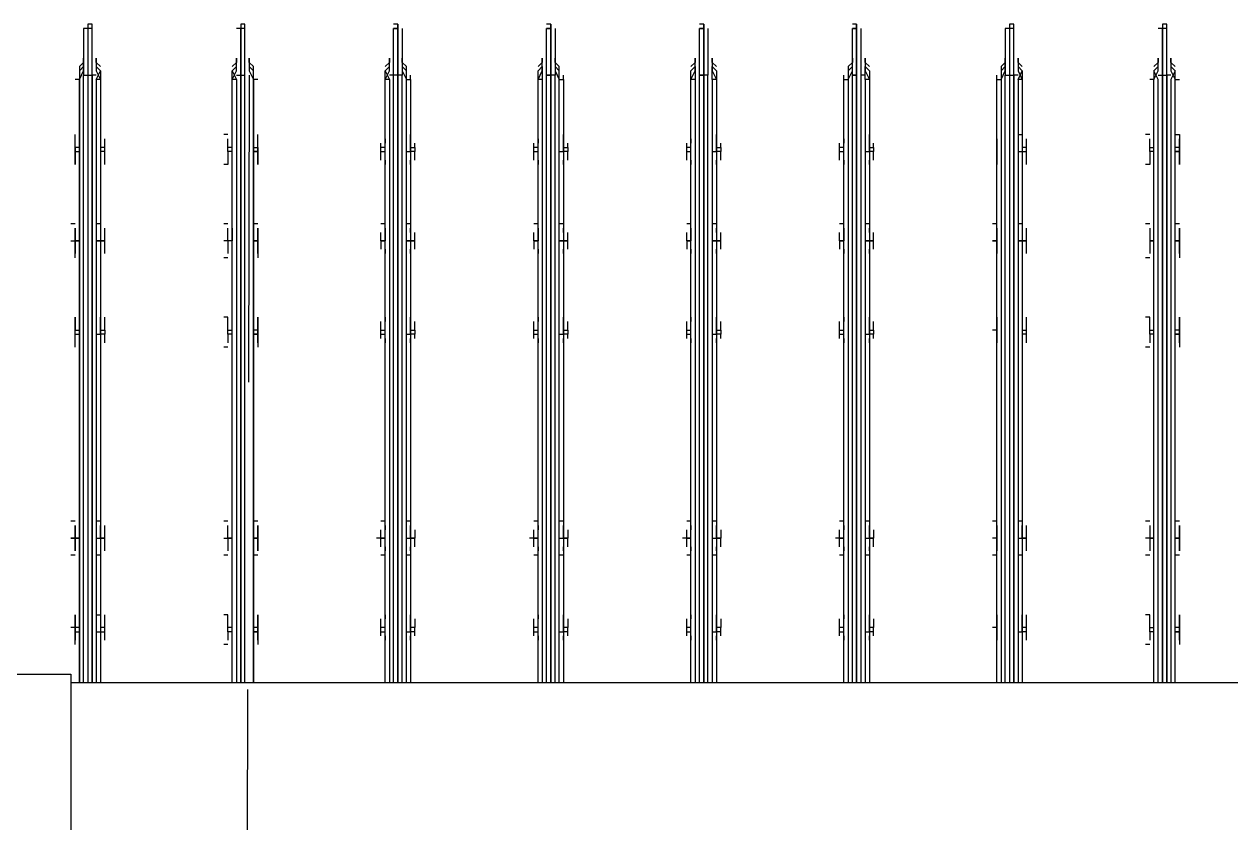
# Model space of a CAD drawing. Header units: metres. Extents: x 531333 to 531754, y 2674782 to 2675087.
# Drawn here: x 531565.3119 to 531565.7048, y 2674965.0494 to 2674965.3094 of the extents above; entities that cross this region are included whole.
import ezdxf

# ---------------------------------------------------------------- set-up
doc = ezdxf.new("R2010")
doc.units = ezdxf.units.M
doc.header["$MEASUREMENT"] = 0
doc.linetypes.add('PDF_IMPORT', pattern=[1, 0.8, -0.2])
doc.layers.add('IDT', color=7, linetype='Continuous')

# ---------------------------------------------------------------- blocks, each defined once
blk = doc.blocks.new('IDT')
at = {"layer": 'IDT', "color": 0, "linetype": 'PDF_IMPORT', "lineweight": 25, "ltscale": 0.119167}
blk.add_line((17.15812, 14.96605), (17.15951, 15.45292), dxfattribs=at)
at = {"layer": 'IDT', "color": 0, "lineweight": 25}
for p, q in [((17.21622, 15.16107), (17.21622, 15.25789)), ((16.63529, 15.16384), (17.21622, 15.16384)), ((16.8566, 15.16384), (16.8566, 14.96743)), ((16.85798, 14.96743), (16.85798, 15.16384)), ((16.85936, 14.96605), (16.85936, 15.16384)), ((16.85936, 15.16384), (16.85936, 14.96605)), ((16.86075, 14.96605), (16.86075, 15.16384)), ((16.86075, 15.16384), (16.86075, 14.96605)), ((16.86213, 15.16384), (16.86213, 14.96743)), ((16.86351, 15.16384), (16.86351, 14.96743)), ((16.90639, 14.96743), (16.90639, 15.16384)), ((16.90777, 14.96743), (16.90777, 15.16384)), ((16.90916, 14.96605), (16.90916, 15.16384)), ((16.90916, 15.16384), (16.90916, 14.96605)), ((16.91054, 14.96605), (16.91054, 15.16384)), ((16.91192, 15.16384), (16.91192, 14.96605)), ((16.91331, 14.96743), (16.91331, 15.16384)), ((16.91469, 15.16384), (16.91469, 14.96743)), ((16.95618, 14.96743), (16.95618, 15.16384)), ((16.95757, 14.96743), (16.95757, 15.16384)), ((16.95895, 14.96605), (16.95895, 15.16384)), ((16.96033, 15.16384), (16.96033, 14.96605)), ((16.96033, 14.96605), (16.96033, 15.16384)), ((16.96172, 15.16384), (16.96172, 14.96605)), ((16.9631, 14.96743), (16.9631, 15.16384)), ((16.96448, 15.16384), (16.96448, 14.96743)), ((17.00598, 14.96743), (17.00598, 15.16384)), ((17.00736, 14.96743), (17.00736, 15.16384)), ((17.00874, 15.16384), (17.00874, 14.96605)), ((17.01013, 14.96605), (17.01013, 15.16384)), ((17.01013, 15.16384), (17.01013, 14.96605)), ((17.01151, 15.16384), (17.01151, 14.96605)), ((17.01289, 14.96743), (17.01289, 15.16384)), ((17.01428, 15.16384), (17.01428, 14.96743)), ((17.05577, 14.96743), (17.05577, 15.16384)), ((17.05715, 15.16384), (17.05715, 14.96743)), ((17.05854, 15.16384), (17.05854, 14.96605)), ((17.05992, 14.96605), (17.05992, 15.16384)), ((17.05992, 15.16384), (17.05992, 14.96605)), ((17.0613, 15.16384), (17.0613, 14.96605)), ((17.06269, 14.96743), (17.06269, 15.16384)), ((17.06407, 15.16384), (17.06407, 14.96743)), ((17.10556, 14.96743), (17.10556, 15.16384)), ((17.10695, 15.16384), (17.10695, 14.96743)), ((17.10833, 15.16384), (17.10833, 14.96605)), ((17.10971, 15.16384), (17.10971, 14.96605)), ((17.10971, 14.96605), (17.10971, 15.16384)), ((17.1111, 15.16384), (17.1111, 14.96605)), ((17.11248, 14.96743), (17.11248, 15.16384)), ((17.11386, 15.16384), (17.11386, 14.96743)), ((17.15674, 14.96743), (17.15674, 15.16384)), ((17.15674, 15.16384), (17.15674, 14.96743)), ((17.15951, 15.16384), (17.15951, 14.96605)), ((17.16089, 14.96605), (17.16089, 15.16384)), ((17.16089, 15.16384), (17.16089, 14.96605)), ((17.16227, 14.96743), (17.16227, 15.16384)), ((17.16366, 15.16384), (17.16366, 14.96743)), ((17.20653, 14.96743), (17.20653, 15.16384)), ((17.20792, 14.96743), (17.20792, 15.16384)), ((17.2093, 14.96605), (17.2093, 15.16384)), ((17.2093, 15.16384), (17.2093, 14.96605)), ((17.21068, 14.96605), (17.21068, 15.16384)), ((17.21207, 15.16384), (17.21207, 14.96605)), ((17.21345, 14.96743), (17.21345, 15.16384)), ((17.21345, 15.16384), (17.21345, 14.96743)), ((17.3158, 15.16107), (17.21622, 15.16107)), ((16.85521, 15.14724), (16.85521, 15.15139)), ((16.85521, 15.15001), (16.85521, 15.14863)), ((16.86351, 15.15139), (16.86351, 15.14724)), ((16.8649, 15.15139), (16.86628, 15.15139)), ((16.8649, 15.14863), (16.8649, 15.15001)), ((16.90501, 15.15001), (16.90501, 15.14863)), ((16.90639, 15.14724), (16.90639, 15.15139)), ((16.91469, 15.15139), (16.91469, 15.14724)), ((16.91469, 15.14863), (16.91469, 15.15001)), ((16.95618, 15.14724), (16.95618, 15.15139)), ((16.95618, 15.15001), (16.95618, 15.14863)), ((16.96448, 15.15139), (16.96448, 15.14724)), ((16.96448, 15.14863), (16.96448, 15.15001)), ((17.00598, 15.14724), (17.00598, 15.15139)), ((17.00598, 15.15001), (17.00598, 15.14863)), ((17.01428, 15.15139), (17.01428, 15.14724)), ((17.01428, 15.14863), (17.01428, 15.15001)), ((17.05577, 15.14724), (17.05577, 15.15139)), ((17.05577, 15.15001), (17.05577, 15.14863)), ((17.06407, 15.15139), (17.06407, 15.14724)), ((17.06407, 15.14863), (17.06407, 15.15001)), ((17.10556, 15.14724), (17.10556, 15.15139)), ((17.10556, 15.15001), (17.10556, 15.14863)), ((17.11386, 15.15139), (17.11386, 15.14724)), ((17.11386, 15.14863), (17.11386, 15.15001)), ((17.15536, 15.14724), (17.15536, 15.15139)), ((17.15536, 15.15001), (17.15536, 15.14863)), ((17.16366, 15.15139), (17.16366, 15.14724)), ((17.16504, 15.15139), (17.16642, 15.15139)), ((17.16504, 15.14863), (17.16504, 15.15001)), ((17.20515, 15.15001), (17.20515, 15.14863)), ((17.20653, 15.14724), (17.20653, 15.15139)), ((17.21483, 15.15139), (17.21483, 15.14724)), ((17.21483, 15.14863), (17.21483, 15.15001)), ((16.85521, 15.14863), (16.85521, 15.14724)), ((16.85521, 15.14586), (16.85521, 15.14724)), ((16.85521, 15.14724), (16.8566, 15.14724)), ((16.8566, 15.14724), (16.85521, 15.14724)), ((16.85521, 15.14724), (16.85521, 15.14586)), ((16.85521, 15.14586), (16.85521, 15.14171)), ((16.85521, 15.14309), (16.85521, 15.14586)), ((16.85521, 15.14586), (16.8566, 15.14586)), ((16.86351, 15.14724), (16.86351, 15.14586)), ((16.86351, 15.14724), (16.8649, 15.14724)), ((16.86351, 15.14586), (16.86351, 15.14171)), ((16.8649, 15.14586), (16.86351, 15.14586)), ((16.8649, 15.14724), (16.8649, 15.14863)), ((16.8649, 15.14724), (16.8649, 15.14586)), ((16.8649, 15.14586), (16.8649, 15.14309)), ((16.90501, 15.14863), (16.90501, 15.14724)), ((16.90501, 15.14724), (16.90639, 15.14724)), ((16.90501, 15.14724), (16.90501, 15.14586)), ((16.90501, 15.14586), (16.90639, 15.14586)), ((16.90501, 15.14586), (16.90501, 15.14309)), ((16.90777, 15.14724), (16.90639, 15.14724)), ((16.90639, 15.14724), (16.90639, 15.14171)), ((16.91469, 15.14724), (16.91469, 15.14863)), ((16.91469, 15.14724), (16.91469, 15.14586)), ((16.91469, 15.14586), (16.91469, 15.14724)), ((16.91469, 15.14586), (16.91469, 15.14171)), ((16.91469, 15.14309), (16.91469, 15.14586)), ((16.91469, 15.14586), (16.91607, 15.14586)), ((16.9548, 15.14863), (16.9548, 15.14724)), ((16.9548, 15.14724), (16.95618, 15.14724)), ((16.9548, 15.14724), (16.9548, 15.14586)), ((16.9548, 15.14309), (16.9548, 15.14586)), ((16.9548, 15.14586), (16.95618, 15.14586)), ((16.95757, 15.14724), (16.95618, 15.14724)), ((16.95618, 15.14724), (16.95618, 15.14171)), ((16.96448, 15.14724), (16.96448, 15.14586)), ((16.96587, 15.14724), (16.96448, 15.14724)), ((16.96448, 15.14586), (16.96448, 15.14171)), ((16.96448, 15.14586), (16.96587, 15.14586)), ((16.96587, 15.14863), (16.96587, 15.14724)), ((16.96587, 15.14724), (16.96587, 15.14586)), ((16.96587, 15.14586), (16.96587, 15.14309)), ((17.00459, 15.14863), (17.00459, 15.14724)), ((17.00459, 15.14724), (17.00598, 15.14724)), ((17.00459, 15.14724), (17.00459, 15.14586)), ((17.00459, 15.14309), (17.00459, 15.14586)), ((17.00459, 15.14586), (17.00598, 15.14586)), ((17.00736, 15.14724), (17.00598, 15.14724)), ((17.00598, 15.14724), (17.00598, 15.14171)), ((17.01428, 15.14724), (17.01428, 15.14586)), ((17.01566, 15.14724), (17.01428, 15.14724)), ((17.01428, 15.14586), (17.01428, 15.14171)), ((17.01428, 15.14586), (17.01566, 15.14586)), ((17.01566, 15.14863), (17.01566, 15.14724)), ((17.01566, 15.14724), (17.01566, 15.14586)), ((17.01566, 15.14586), (17.01566, 15.14309)), ((17.05439, 15.14863), (17.05439, 15.14724)), ((17.05439, 15.14724), (17.05577, 15.14724)), ((17.05439, 15.14724), (17.05439, 15.14586)), ((17.05439, 15.14309), (17.05439, 15.14586)), ((17.05439, 15.14586), (17.05577, 15.14586)), ((17.05715, 15.14724), (17.05577, 15.14724)), ((17.05577, 15.14724), (17.05577, 15.14171)), ((17.06407, 15.14724), (17.06407, 15.14586)), ((17.06545, 15.14724), (17.06407, 15.14724)), ((17.06407, 15.14586), (17.06407, 15.14171)), ((17.06407, 15.14586), (17.06545, 15.14586)), ((17.06545, 15.14863), (17.06545, 15.14724)), ((17.06545, 15.14724), (17.06545, 15.14586)), ((17.06545, 15.14586), (17.06545, 15.14309)), ((17.10418, 15.14863), (17.10418, 15.14724)), ((17.10418, 15.14724), (17.10556, 15.14724)), ((17.10418, 15.14724), (17.10418, 15.14586)), ((17.10418, 15.14309), (17.10418, 15.14586)), ((17.10418, 15.14586), (17.10556, 15.14586)), ((17.10695, 15.14724), (17.10556, 15.14724)), ((17.10556, 15.14724), (17.10556, 15.14171)), ((17.11386, 15.14724), (17.11386, 15.14586)), ((17.11525, 15.14724), (17.11386, 15.14724)), ((17.11386, 15.14586), (17.11386, 15.14171)), ((17.11386, 15.14586), (17.11525, 15.14586)), ((17.11525, 15.14863), (17.11525, 15.14724)), ((17.11525, 15.14724), (17.11525, 15.14586)), ((17.11525, 15.14586), (17.11525, 15.14309)), ((17.15536, 15.14863), (17.15536, 15.14724)), ((17.15536, 15.14309), (17.15536, 15.14724)), ((17.15536, 15.14724), (17.15674, 15.14724)), ((17.15674, 15.14724), (17.15536, 15.14724)), ((17.15536, 15.14724), (17.15536, 15.14586)), ((17.15536, 15.14586), (17.15536, 15.14171)), ((17.15536, 15.14586), (17.15674, 15.14586)), ((17.16366, 15.14724), (17.16366, 15.14586)), ((17.16366, 15.14724), (17.16504, 15.14724)), ((17.16366, 15.14586), (17.16366, 15.14171)), ((17.16366, 15.14586), (17.16504, 15.14586)), ((17.16504, 15.14724), (17.16504, 15.14863)), ((17.16504, 15.14724), (17.16504, 15.14586)), ((17.16504, 15.14586), (17.16504, 15.14309)), ((17.20515, 15.14863), (17.20515, 15.14724)), ((17.20653, 15.14724), (17.20515, 15.14724)), ((17.20515, 15.14724), (17.20515, 15.14586)), ((17.20515, 15.14586), (17.20653, 15.14586)), ((17.20515, 15.14586), (17.20515, 15.14309)), ((17.20792, 15.14724), (17.20653, 15.14724)), ((17.20653, 15.14586), (17.20653, 15.14724)), ((17.20653, 15.14171), (17.20653, 15.14586)), ((17.21483, 15.14724), (17.21345, 15.14724)), ((17.21345, 15.14586), (17.21483, 15.14586)), ((17.21483, 15.14724), (17.21483, 15.14863)), ((17.21483, 15.14724), (17.21483, 15.14586)), ((17.21483, 15.14586), (17.21483, 15.14724)), ((17.21483, 15.14586), (17.21483, 15.14171)), ((17.21483, 15.14309), (17.21483, 15.14586)), ((17.21483, 15.14586), (17.21622, 15.14586)), ((16.85521, 15.14171), (16.85521, 15.14309)), ((16.8649, 15.14309), (16.8649, 15.14171)), ((16.8649, 15.14171), (16.86628, 15.14171)), ((16.90501, 15.14309), (16.90501, 15.14171)), ((16.91469, 15.14171), (16.91469, 15.14309)), ((16.95618, 15.14171), (16.95618, 15.14309)), ((16.96448, 15.14171), (16.96448, 15.14309)), ((17.00598, 15.14171), (17.00598, 15.14309)), ((17.01428, 15.14171), (17.01428, 15.14309)), ((17.05577, 15.14171), (17.05577, 15.14309)), ((17.06407, 15.14171), (17.06407, 15.14309)), ((17.10556, 15.14171), (17.10556, 15.14309)), ((17.11386, 15.14171), (17.11386, 15.14309)), ((17.15536, 15.14171), (17.15536, 15.14309)), ((17.16504, 15.14309), (17.16504, 15.14171)), ((17.16504, 15.14171), (17.16642, 15.14171)), ((17.20515, 15.14309), (17.20515, 15.14171)), ((17.20792, 15.14171), (17.20653, 15.14171)), ((17.21483, 15.14171), (17.21483, 15.14309)), ((16.85521, 15.12235), (16.8566, 15.12235)), ((16.8649, 15.12235), (16.86628, 15.12235)), ((16.90639, 15.12235), (16.90777, 15.12235)), ((16.91469, 15.12235), (16.91607, 15.12235)), ((16.95618, 15.12235), (16.95757, 15.12235)), ((16.96448, 15.12235), (16.96587, 15.12235)), ((17.00598, 15.12235), (17.00736, 15.12235)), ((17.01428, 15.12235), (17.01566, 15.12235)), ((17.05577, 15.12235), (17.05715, 15.12235)), ((17.06407, 15.12235), (17.06545, 15.12235)), ((17.10556, 15.12235), (17.10695, 15.12235)), ((17.11386, 15.12235), (17.11525, 15.12235)), ((17.15536, 15.12235), (17.15674, 15.12235)), ((17.16504, 15.12235), (17.16642, 15.12235)), ((17.20653, 15.12235), (17.20792, 15.12235)), ((17.21483, 15.12235), (17.21622, 15.12235)), ((16.85521, 15.11681), (16.85521, 15.12096)), ((16.85521, 15.12096), (16.85521, 15.11958)), ((16.85521, 15.11958), (16.85521, 15.11681)), ((16.86351, 15.12096), (16.86351, 15.11266)), ((16.8649, 15.11958), (16.8649, 15.12096)), ((16.8649, 15.11681), (16.8649, 15.11958)), ((16.90501, 15.12096), (16.90501, 15.11958)), ((16.90501, 15.11958), (16.90501, 15.11681)), ((16.90639, 15.11681), (16.90639, 15.12096)), ((16.91469, 15.11958), (16.91469, 15.12096)), ((16.91469, 15.12096), (16.91469, 15.11681)), ((16.91469, 15.11681), (16.91469, 15.11958)), ((16.9548, 15.11958), (16.9548, 15.11681)), ((16.95618, 15.11681), (16.95618, 15.12096)), ((16.95618, 15.12096), (16.95618, 15.11958)), ((16.96448, 15.11958), (16.96448, 15.12096)), ((16.96448, 15.12096), (16.96448, 15.11681)), ((16.96587, 15.11958), (16.96587, 15.11681)), ((17.00459, 15.11958), (17.00459, 15.11681)), ((17.00598, 15.11681), (17.00598, 15.12096)), ((17.00598, 15.12096), (17.00598, 15.11958)), ((17.01428, 15.11958), (17.01428, 15.12096)), ((17.01428, 15.12096), (17.01428, 15.11681)), ((17.01566, 15.11958), (17.01566, 15.11681)), ((17.05439, 15.11958), (17.05439, 15.11681)), ((17.05577, 15.11681), (17.05577, 15.12096)), ((17.05577, 15.12096), (17.05577, 15.11958)), ((17.06407, 15.11958), (17.06407, 15.12096)), ((17.06407, 15.12096), (17.06407, 15.11681)), ((17.06545, 15.11958), (17.06545, 15.11681)), ((17.10418, 15.11958), (17.10418, 15.11681)), ((17.10556, 15.11681), (17.10556, 15.12096)), ((17.10556, 15.12096), (17.10556, 15.11958)), ((17.11386, 15.11958), (17.11386, 15.12096)), ((17.11386, 15.12096), (17.11386, 15.11681)), ((17.11525, 15.11958), (17.11525, 15.11681)), ((17.15536, 15.11681), (17.15536, 15.12096)), ((17.15536, 15.12096), (17.15536, 15.11958)), ((17.15536, 15.11958), (17.15536, 15.11681)), ((17.16366, 15.12096), (17.16366, 15.11681)), ((17.16504, 15.11958), (17.16504, 15.12096)), ((17.16504, 15.11681), (17.16504, 15.11958)), ((17.20515, 15.12096), (17.20515, 15.11958)), ((17.20515, 15.11958), (17.20515, 15.11681)), ((17.20653, 15.11681), (17.20653, 15.12096)), ((17.21483, 15.11958), (17.21483, 15.12096)), ((17.21483, 15.12096), (17.21483, 15.11681)), ((17.21483, 15.11681), (17.21483, 15.11958)), ((16.85521, 15.11681), (16.85521, 15.11405)), ((16.85521, 15.11266), (16.85521, 15.11681)), ((16.85521, 15.11681), (16.8566, 15.11681)), ((16.8566, 15.11681), (16.85521, 15.11681)), ((16.85521, 15.11681), (16.8566, 15.11681)), ((16.85521, 15.11405), (16.85521, 15.11266)), ((16.8649, 15.11681), (16.86351, 15.11681)), ((16.86351, 15.11681), (16.8649, 15.11681)), ((16.8649, 15.11405), (16.8649, 15.11681)), ((16.8649, 15.11681), (16.86628, 15.11681)), ((16.8649, 15.11266), (16.8649, 15.11405)), ((16.90501, 15.11681), (16.90639, 15.11681)), ((16.90501, 15.11681), (16.90639, 15.11681)), ((16.90639, 15.11681), (16.90501, 15.11681)), ((16.90501, 15.11681), (16.90501, 15.11405)), ((16.90501, 15.11405), (16.90501, 15.11266)), ((16.90777, 15.11681), (16.90639, 15.11681)), ((16.90639, 15.11681), (16.90639, 15.11266)), ((16.91469, 15.11405), (16.91469, 15.11681)), ((16.91469, 15.11681), (16.91469, 15.11266)), ((16.91469, 15.11681), (16.91607, 15.11681)), ((16.91469, 15.11266), (16.91469, 15.11405)), ((16.9548, 15.11681), (16.95618, 15.11681)), ((16.9548, 15.11405), (16.9548, 15.11681)), ((16.9548, 15.11681), (16.95618, 15.11681)), ((16.95618, 15.11681), (16.9548, 15.11681)), ((16.95757, 15.11681), (16.95618, 15.11681)), ((16.95618, 15.11681), (16.95618, 15.11266)), ((16.95618, 15.11266), (16.95618, 15.11405)), ((16.96448, 15.11681), (16.96448, 15.11266)), ((16.96587, 15.11681), (16.96448, 15.11681)), ((16.96448, 15.11681), (16.96587, 15.11681)), ((16.96448, 15.11266), (16.96448, 15.11405)), ((16.96587, 15.11681), (16.96587, 15.11405)), ((16.96587, 15.11681), (16.96725, 15.11681)), ((17.00459, 15.11681), (17.00598, 15.11681)), ((17.00459, 15.11405), (17.00459, 15.11681)), ((17.00459, 15.11681), (17.00598, 15.11681)), ((17.00598, 15.11681), (17.00459, 15.11681)), ((17.00736, 15.11681), (17.00598, 15.11681)), ((17.00598, 15.11681), (17.00598, 15.11266)), ((17.00598, 15.11266), (17.00598, 15.11405)), ((17.01428, 15.11681), (17.01428, 15.11266)), ((17.01566, 15.11681), (17.01428, 15.11681)), ((17.01428, 15.11681), (17.01566, 15.11681)), ((17.01428, 15.11266), (17.01428, 15.11405)), ((17.01566, 15.11681), (17.01566, 15.11405)), ((17.01566, 15.11681), (17.01704, 15.11681)), ((17.05439, 15.11681), (17.05577, 15.11681)), ((17.05439, 15.11405), (17.05439, 15.11681)), ((17.05439, 15.11681), (17.05577, 15.11681)), ((17.05577, 15.11681), (17.05439, 15.11681)), ((17.05715, 15.11681), (17.05577, 15.11681)), ((17.05577, 15.11681), (17.05577, 15.11266)), ((17.05577, 15.11266), (17.05577, 15.11405)), ((17.06407, 15.11681), (17.06407, 15.11266)), ((17.06545, 15.11681), (17.06407, 15.11681)), ((17.06407, 15.11681), (17.06545, 15.11681)), ((17.06407, 15.11266), (17.06407, 15.11405)), ((17.06545, 15.11681), (17.06545, 15.11405)), ((17.06545, 15.11681), (17.06684, 15.11681)), ((17.10418, 15.11681), (17.10556, 15.11681)), ((17.10418, 15.11405), (17.10418, 15.11681)), ((17.10418, 15.11681), (17.10556, 15.11681)), ((17.10556, 15.11681), (17.10418, 15.11681)), ((17.10695, 15.11681), (17.10556, 15.11681)), ((17.10556, 15.11681), (17.10556, 15.11266)), ((17.10556, 15.11266), (17.10556, 15.11405)), ((17.11386, 15.11681), (17.11386, 15.11266)), ((17.11525, 15.11681), (17.11386, 15.11681)), ((17.11386, 15.11681), (17.11525, 15.11681)), ((17.11386, 15.11266), (17.11386, 15.11405)), ((17.11525, 15.11681), (17.11525, 15.11405)), ((17.11525, 15.11681), (17.11663, 15.11681)), ((17.15536, 15.11681), (17.15674, 15.11681)), ((17.15674, 15.11681), (17.15536, 15.11681)), ((17.15536, 15.11681), (17.15536, 15.11405)), ((17.15536, 15.11266), (17.15536, 15.11681)), ((17.15536, 15.11681), (17.15674, 15.11681)), ((17.15674, 15.11681), (17.15536, 15.11681)), ((17.15536, 15.11405), (17.15536, 15.11266)), ((17.16366, 15.11681), (17.16366, 15.11266)), ((17.16504, 15.11681), (17.16366, 15.11681)), ((17.16366, 15.11681), (17.16504, 15.11681)), ((17.16642, 15.11681), (17.16504, 15.11681)), ((17.16504, 15.11681), (17.16504, 15.11405)), ((17.16504, 15.11405), (17.16504, 15.11266)), ((17.20515, 15.11681), (17.20653, 15.11681)), ((17.20515, 15.11681), (17.20653, 15.11681)), ((17.20653, 15.11681), (17.20515, 15.11681)), ((17.20515, 15.11681), (17.20515, 15.11405)), ((17.20515, 15.11405), (17.20515, 15.11266)), ((17.20792, 15.11681), (17.20653, 15.11681)), ((17.20653, 15.11681), (17.20653, 15.11266)), ((17.21483, 15.11681), (17.21345, 15.11681)), ((17.21345, 15.11681), (17.21483, 15.11681)), ((17.21483, 15.11405), (17.21483, 15.11681)), ((17.21483, 15.11681), (17.21483, 15.11266)), ((17.21622, 15.11681), (17.21483, 15.11681)), ((17.21483, 15.11681), (17.21622, 15.11681)), ((17.21483, 15.11266), (17.21483, 15.11405)), ((16.85521, 15.11128), (16.8566, 15.11128)), ((16.8649, 15.11128), (16.86628, 15.11128)), ((16.90639, 15.11128), (16.90777, 15.11128)), ((16.91469, 15.11128), (16.91607, 15.11128)), ((16.95618, 15.11128), (16.95757, 15.11128)), ((16.96448, 15.11128), (16.96587, 15.11128)), ((17.00598, 15.11128), (17.00736, 15.11128)), ((17.01428, 15.11128), (17.01566, 15.11128)), ((17.05577, 15.11128), (17.05715, 15.11128)), ((17.06407, 15.11128), (17.06545, 15.11128)), ((17.10556, 15.11128), (17.10695, 15.11128)), ((17.11386, 15.11128), (17.11525, 15.11128)), ((17.15536, 15.11128), (17.15674, 15.11128)), ((17.16504, 15.11128), (17.16642, 15.11128)), ((17.20653, 15.11128), (17.20792, 15.11128)), ((17.21483, 15.11128), (17.21622, 15.11128)), ((16.85521, 15.05042), (16.85521, 15.05457)), ((16.86351, 15.05457), (16.86351, 15.05042)), ((16.8649, 15.05457), (16.86628, 15.05457)), ((16.90639, 15.05042), (16.90639, 15.05457)), ((16.91469, 15.05457), (16.91469, 15.05042)), ((16.95618, 15.05042), (16.95618, 15.05457)), ((16.96448, 15.05457), (16.96448, 15.04904)), ((17.00598, 15.05042), (17.00598, 15.05457)), ((17.01428, 15.05457), (17.01428, 15.04904)), ((17.05577, 15.05042), (17.05577, 15.05457)), ((17.06407, 15.05457), (17.06407, 15.04904)), ((17.10556, 15.05042), (17.10556, 15.05457)), ((17.11386, 15.05457), (17.11386, 15.04904)), ((17.15536, 15.05042), (17.15536, 15.05457)), ((17.16366, 15.05457), (17.16366, 15.04904)), ((17.16504, 15.05457), (17.16642, 15.05457)), ((17.20653, 15.05042), (17.20653, 15.05457)), ((17.21483, 15.05457), (17.21483, 15.05042)), ((16.85521, 15.05319), (16.85521, 15.05181)), ((16.85521, 15.05181), (16.85521, 15.05042)), ((16.8649, 15.05181), (16.8649, 15.05319)), ((16.8649, 15.05042), (16.8649, 15.05181)), ((16.90501, 15.05319), (16.90501, 15.05181)), ((16.90501, 15.05181), (16.90501, 15.05042)), ((16.91469, 15.05181), (16.91469, 15.05319)), ((16.91469, 15.05042), (16.91469, 15.05181)), ((16.9548, 15.05181), (16.9548, 15.05042)), ((16.95618, 15.05319), (16.95618, 15.05181)), ((16.96448, 15.05181), (16.96448, 15.05319)), ((16.96587, 15.05181), (16.96587, 15.05042)), ((17.00459, 15.05181), (17.00459, 15.05042)), ((17.00598, 15.05319), (17.00598, 15.05181)), ((17.01428, 15.05181), (17.01428, 15.05319)), ((17.01566, 15.05181), (17.01566, 15.05042)), ((17.05439, 15.05181), (17.05439, 15.05042)), ((17.05577, 15.05319), (17.05577, 15.05181)), ((17.06407, 15.05181), (17.06407, 15.05319)), ((17.06545, 15.05181), (17.06545, 15.05042)), ((17.10418, 15.05181), (17.10418, 15.05042)), ((17.10556, 15.05319), (17.10556, 15.05181)), ((17.11386, 15.05181), (17.11386, 15.05319)), ((17.11525, 15.05181), (17.11525, 15.05042)), ((17.15536, 15.05319), (17.15536, 15.05181)), ((17.15536, 15.05181), (17.15536, 15.05042)), ((17.16504, 15.05181), (17.16504, 15.05319)), ((17.16504, 15.05042), (17.16504, 15.05181)), ((17.20515, 15.05319), (17.20515, 15.05181)), ((17.20515, 15.05181), (17.20515, 15.05042)), ((17.21483, 15.05319), (17.21483, 15.05181)), ((17.21483, 15.05181), (17.21483, 15.04904)), ((16.85521, 15.04904), (16.85521, 15.05042)), ((16.85521, 15.05042), (16.8566, 15.05042)), ((16.8566, 15.05042), (16.85521, 15.05042)), ((16.85521, 15.05042), (16.85521, 15.04904)), ((16.85521, 15.04904), (16.85521, 15.04489)), ((16.85521, 15.04627), (16.85521, 15.04904)), ((16.85521, 15.04904), (16.8566, 15.04904)), ((16.86351, 15.05042), (16.86351, 15.04904)), ((16.86351, 15.05042), (16.8649, 15.05042)), ((16.86351, 15.04904), (16.86351, 15.04489)), ((16.8649, 15.04904), (16.86351, 15.04904)), ((16.8649, 15.05042), (16.8649, 15.04904)), ((16.8649, 15.04904), (16.8649, 15.04627)), ((16.90501, 15.05042), (16.90639, 15.05042)), ((16.90501, 15.05042), (16.90501, 15.04904)), ((16.90639, 15.04904), (16.90501, 15.04904)), ((16.90501, 15.04904), (16.90501, 15.04627)), ((16.90639, 15.04904), (16.90639, 15.05042)), ((16.90639, 15.04489), (16.90639, 15.04904)), ((16.91469, 15.05042), (16.91469, 15.04489)), ((16.91469, 15.04904), (16.91469, 15.05042)), ((16.91469, 15.04627), (16.91469, 15.04904)), ((16.91469, 15.04904), (16.91607, 15.04904)), ((16.9548, 15.04904), (16.9548, 15.05042)), ((16.9548, 15.05042), (16.95618, 15.05042)), ((16.95618, 15.04904), (16.9548, 15.04904)), ((16.9548, 15.04904), (16.9548, 15.04627)), ((16.95757, 15.05042), (16.95618, 15.05042)), ((16.95618, 15.05042), (16.95618, 15.04904)), ((16.95618, 15.04904), (16.95618, 15.04489)), ((16.96587, 15.05042), (16.96448, 15.05042)), ((16.96448, 15.04904), (16.96448, 15.04489)), ((16.96587, 15.04904), (16.96448, 15.04904)), ((16.96587, 15.05042), (16.96587, 15.04904)), ((16.96587, 15.04904), (16.96587, 15.04627)), ((17.00459, 15.04904), (17.00459, 15.05042)), ((17.00459, 15.05042), (17.00598, 15.05042)), ((17.00598, 15.04904), (17.00459, 15.04904)), ((17.00459, 15.04904), (17.00459, 15.04627)), ((17.00736, 15.05042), (17.00598, 15.05042)), ((17.00598, 15.05042), (17.00598, 15.04904)), ((17.00598, 15.04904), (17.00598, 15.04489)), ((17.01566, 15.05042), (17.01428, 15.05042)), ((17.01428, 15.04904), (17.01428, 15.04489)), ((17.01566, 15.04904), (17.01428, 15.04904)), ((17.01566, 15.05042), (17.01566, 15.04904)), ((17.01566, 15.04904), (17.01566, 15.04627)), ((17.05439, 15.04904), (17.05439, 15.05042)), ((17.05439, 15.05042), (17.05577, 15.05042)), ((17.05577, 15.04904), (17.05439, 15.04904)), ((17.05439, 15.04904), (17.05439, 15.04627)), ((17.05715, 15.05042), (17.05577, 15.05042)), ((17.05577, 15.05042), (17.05577, 15.04904)), ((17.05577, 15.04904), (17.05577, 15.04489)), ((17.06545, 15.05042), (17.06407, 15.05042)), ((17.06407, 15.04904), (17.06407, 15.04489)), ((17.06545, 15.04904), (17.06407, 15.04904)), ((17.06545, 15.05042), (17.06545, 15.04904)), ((17.06545, 15.04904), (17.06545, 15.04627)), ((17.10418, 15.04904), (17.10418, 15.05042)), ((17.10418, 15.05042), (17.10556, 15.05042)), ((17.10556, 15.04904), (17.10418, 15.04904)), ((17.10418, 15.04904), (17.10418, 15.04627)), ((17.10695, 15.05042), (17.10556, 15.05042)), ((17.10556, 15.05042), (17.10556, 15.04904)), ((17.10556, 15.04904), (17.10556, 15.04489)), ((17.11525, 15.05042), (17.11386, 15.05042)), ((17.11386, 15.04904), (17.11386, 15.04489)), ((17.11525, 15.04904), (17.11386, 15.04904)), ((17.11525, 15.05042), (17.11525, 15.04904)), ((17.11525, 15.04904), (17.11525, 15.04627)), ((17.15536, 15.04904), (17.15536, 15.05042)), ((17.15536, 15.05042), (17.15674, 15.05042)), ((17.15674, 15.05042), (17.15536, 15.05042)), ((17.15536, 15.05042), (17.15536, 15.04904)), ((17.15536, 15.04904), (17.15536, 15.04489)), ((17.15536, 15.04627), (17.15536, 15.04904)), ((17.15536, 15.04904), (17.15674, 15.04904)), ((17.16366, 15.05042), (17.16504, 15.05042)), ((17.16366, 15.04904), (17.16366, 15.04489)), ((17.16504, 15.04904), (17.16366, 15.04904)), ((17.16504, 15.05042), (17.16504, 15.04904)), ((17.16504, 15.04904), (17.16504, 15.04627)), ((17.20515, 15.04904), (17.20515, 15.05042)), ((17.20515, 15.05042), (17.20653, 15.05042)), ((17.20653, 15.04904), (17.20515, 15.04904)), ((17.20515, 15.04904), (17.20515, 15.04627)), ((17.20792, 15.05042), (17.20653, 15.05042)), ((17.20653, 15.05042), (17.20653, 15.04904)), ((17.20653, 15.04904), (17.20653, 15.04489)), ((17.21483, 15.05042), (17.21345, 15.05042)), ((17.21483, 15.04904), (17.21345, 15.04904)), ((17.21483, 15.05042), (17.21483, 15.04904)), ((17.21483, 15.04904), (17.21483, 15.04489)), ((17.21483, 15.04627), (17.21483, 15.04904)), ((16.85521, 15.04489), (16.85521, 15.04627)), ((16.8649, 15.04627), (16.8649, 15.04489)), ((16.8649, 15.04489), (16.86628, 15.04489)), ((16.90501, 15.04627), (16.90501, 15.04489)), ((16.91469, 15.04489), (16.91469, 15.04627)), ((16.95618, 15.04489), (16.95618, 15.04627)), ((16.96448, 15.04489), (16.96448, 15.04627)), ((17.00598, 15.04489), (17.00598, 15.04627)), ((17.01428, 15.04489), (17.01428, 15.04627)), ((17.05577, 15.04489), (17.05577, 15.04627)), ((17.06407, 15.04489), (17.06407, 15.04627)), ((17.10556, 15.04489), (17.10556, 15.04627)), ((17.11386, 15.04489), (17.11386, 15.04627)), ((17.15536, 15.04489), (17.15536, 15.04627)), ((17.16504, 15.04627), (17.16504, 15.04489)), ((17.16504, 15.04489), (17.16642, 15.04489)), ((17.20515, 15.04627), (17.20515, 15.04489)), ((17.21483, 15.04489), (17.21483, 15.04627)), ((16.85521, 15.01999), (16.85521, 15.02553)), ((16.85521, 15.02414), (16.85521, 15.02276)), ((16.86351, 15.02553), (16.86351, 15.01999)), ((16.8649, 15.02553), (16.86628, 15.02553)), ((16.8649, 15.02276), (16.8649, 15.02414)), ((16.90501, 15.02414), (16.90501, 15.02276)), ((16.90639, 15.01999), (16.90639, 15.02553)), ((16.91469, 15.02553), (16.91469, 15.01999)), ((16.91469, 15.02276), (16.91469, 15.02414)), ((16.95618, 15.01999), (16.95618, 15.02553)), ((16.95618, 15.02414), (16.95618, 15.02276)), ((16.96448, 15.02553), (16.96448, 15.01999)), ((16.96448, 15.02276), (16.96448, 15.02414)), ((17.00598, 15.01999), (17.00598, 15.02553)), ((17.00598, 15.02414), (17.00598, 15.02276)), ((17.01428, 15.02553), (17.01428, 15.01999)), ((17.01428, 15.02276), (17.01428, 15.02414)), ((17.05577, 15.01999), (17.05577, 15.02553)), ((17.05577, 15.02414), (17.05577, 15.02276)), ((17.06407, 15.02553), (17.06407, 15.01999)), ((17.06407, 15.02276), (17.06407, 15.02414)), ((17.10556, 15.01999), (17.10556, 15.02553)), ((17.10556, 15.02414), (17.10556, 15.02276)), ((17.11386, 15.02553), (17.11386, 15.01999)), ((17.11386, 15.02276), (17.11386, 15.02414)), ((17.15536, 15.01999), (17.15536, 15.02553)), ((17.15536, 15.02414), (17.15536, 15.02276)), ((17.16366, 15.02553), (17.16366, 15.01999)), ((17.16504, 15.02553), (17.16642, 15.02553)), ((17.16504, 15.02276), (17.16504, 15.02414)), ((17.20515, 15.02414), (17.20515, 15.02276)), ((17.20653, 15.01999), (17.20653, 15.02553)), ((17.21483, 15.02553), (17.21483, 15.01999)), ((17.21483, 15.02276), (17.21483, 15.02414)), ((16.85521, 15.02276), (16.85521, 15.01999)), ((16.85521, 15.01999), (16.85521, 15.01723)), ((16.85521, 15.01584), (16.85521, 15.01999)), ((16.85521, 15.01999), (16.8566, 15.01999)), ((16.8566, 15.01999), (16.85521, 15.01999)), ((16.85521, 15.01999), (16.8566, 15.01999)), ((16.8566, 15.01999), (16.85521, 15.01999)), ((16.85521, 15.01999), (16.8566, 15.01999)), ((16.86351, 15.01999), (16.86351, 15.01584)), ((16.8649, 15.01999), (16.86351, 15.01999)), ((16.86351, 15.01999), (16.8649, 15.01999)), ((16.8649, 15.01999), (16.8649, 15.02276)), ((16.8649, 15.01723), (16.8649, 15.01999)), ((16.90501, 15.02276), (16.90501, 15.01999)), ((16.90501, 15.01999), (16.90639, 15.01999)), ((16.90639, 15.01999), (16.90501, 15.01999)), ((16.90501, 15.01999), (16.90501, 15.01723)), ((16.90639, 15.01584), (16.90639, 15.01999)), ((16.90639, 15.01999), (16.90777, 15.01999)), ((16.90777, 15.01999), (16.90639, 15.01999)), ((16.91469, 15.01999), (16.91469, 15.02276)), ((16.91469, 15.01999), (16.91607, 15.01999)), ((16.91607, 15.01999), (16.91469, 15.01999)), ((16.91469, 15.01999), (16.91469, 15.01723)), ((16.91469, 15.01584), (16.91469, 15.01999)), ((16.9548, 15.02276), (16.9548, 15.01999)), ((16.9548, 15.01999), (16.95618, 15.01999)), ((16.95618, 15.01999), (16.9548, 15.01999)), ((16.9548, 15.01999), (16.9548, 15.01723)), ((16.95618, 15.01584), (16.95618, 15.01999)), ((16.95618, 15.01999), (16.95757, 15.01999)), ((16.95757, 15.01999), (16.95618, 15.01999)), ((16.96448, 15.01999), (16.96587, 15.01999)), ((16.96587, 15.01999), (16.96448, 15.01999)), ((16.96448, 15.01584), (16.96448, 15.01999)), ((16.96448, 15.01999), (16.96587, 15.01999)), ((16.96587, 15.01999), (16.96587, 15.02276)), ((16.96587, 15.01999), (16.96587, 15.01723)), ((17.00459, 15.02276), (17.00459, 15.01999)), ((17.00459, 15.01999), (17.00598, 15.01999)), ((17.00598, 15.01999), (17.00459, 15.01999)), ((17.00459, 15.01999), (17.00459, 15.01723)), ((17.00598, 15.01584), (17.00598, 15.01999)), ((17.00598, 15.01999), (17.00736, 15.01999)), ((17.00736, 15.01999), (17.00598, 15.01999)), ((17.01428, 15.01999), (17.01566, 15.01999)), ((17.01566, 15.01999), (17.01428, 15.01999)), ((17.01428, 15.01584), (17.01428, 15.01999)), ((17.01428, 15.01999), (17.01566, 15.01999)), ((17.01566, 15.01999), (17.01566, 15.02276)), ((17.01566, 15.01999), (17.01566, 15.01723)), ((17.05439, 15.02276), (17.05439, 15.01999)), ((17.05439, 15.01999), (17.05577, 15.01999)), ((17.05577, 15.01999), (17.05439, 15.01999)), ((17.05439, 15.01999), (17.05439, 15.01723)), ((17.05577, 15.01584), (17.05577, 15.01999)), ((17.05577, 15.01999), (17.05715, 15.01999)), ((17.05715, 15.01999), (17.05577, 15.01999)), ((17.06407, 15.01999), (17.06545, 15.01999)), ((17.06545, 15.01999), (17.06407, 15.01999)), ((17.06407, 15.01584), (17.06407, 15.01999)), ((17.06407, 15.01999), (17.06545, 15.01999)), ((17.06545, 15.01999), (17.06545, 15.02276)), ((17.06545, 15.01999), (17.06545, 15.01723)), ((17.10418, 15.02276), (17.10418, 15.01999)), ((17.10418, 15.01999), (17.10556, 15.01999)), ((17.10556, 15.01999), (17.10418, 15.01999)), ((17.10418, 15.01999), (17.10418, 15.01723)), ((17.10556, 15.01584), (17.10556, 15.01999)), ((17.10556, 15.01999), (17.10695, 15.01999)), ((17.10695, 15.01999), (17.10556, 15.01999)), ((17.11386, 15.01999), (17.11525, 15.01999)), ((17.11525, 15.01999), (17.11386, 15.01999)), ((17.11386, 15.01584), (17.11386, 15.01999)), ((17.11386, 15.01999), (17.11525, 15.01999)), ((17.11525, 15.01999), (17.11525, 15.02276)), ((17.11525, 15.01999), (17.11525, 15.01723)), ((17.15536, 15.02276), (17.15536, 15.01999)), ((17.15536, 15.01999), (17.15536, 15.01723)), ((17.15536, 15.01584), (17.15536, 15.01999)), ((17.15536, 15.01999), (17.15674, 15.01999)), ((17.15674, 15.01999), (17.15536, 15.01999)), ((17.15536, 15.01999), (17.15674, 15.01999)), ((17.15674, 15.01999), (17.15536, 15.01999)), ((17.15536, 15.01999), (17.15674, 15.01999)), ((17.16366, 15.01999), (17.16504, 15.01999)), ((17.16366, 15.01584), (17.16366, 15.01999)), ((17.16366, 15.01999), (17.16504, 15.01999)), ((17.16366, 15.01999), (17.16504, 15.01999)), ((17.16504, 15.01999), (17.16504, 15.02276)), ((17.16504, 15.01999), (17.16642, 15.01999)), ((17.16504, 15.01999), (17.16504, 15.01723)), ((17.20515, 15.02276), (17.20515, 15.01999)), ((17.20515, 15.01999), (17.20653, 15.01999)), ((17.20653, 15.01999), (17.20515, 15.01999)), ((17.20515, 15.01999), (17.20515, 15.01723)), ((17.20653, 15.01584), (17.20653, 15.01999)), ((17.20653, 15.01999), (17.20792, 15.01999)), ((17.20792, 15.01999), (17.20653, 15.01999)), ((17.21483, 15.01999), (17.21345, 15.01999)), ((17.21345, 15.01999), (17.21483, 15.01999)), ((17.21483, 15.01999), (17.21483, 15.02276)), ((17.21483, 15.01999), (17.21483, 15.01584)), ((17.21483, 15.01723), (17.21483, 15.01999)), ((17.21622, 15.01999), (17.21483, 15.01999)), ((16.85521, 15.01723), (16.85521, 15.01584)), ((16.8649, 15.01584), (16.8649, 15.01723)), ((16.90501, 15.01723), (16.90501, 15.01584)), ((16.91469, 15.01723), (16.91469, 15.01584)), ((16.95618, 15.01723), (16.95618, 15.01584)), ((16.96448, 15.01723), (16.96448, 15.01584)), ((17.00598, 15.01723), (17.00598, 15.01584)), ((17.01428, 15.01723), (17.01428, 15.01584)), ((17.05577, 15.01723), (17.05577, 15.01584)), ((17.06407, 15.01723), (17.06407, 15.01584)), ((17.10556, 15.01723), (17.10556, 15.01584)), ((17.11386, 15.01723), (17.11386, 15.01584)), ((17.15536, 15.01723), (17.15536, 15.01584)), ((17.16504, 15.01723), (17.16504, 15.01584)), ((17.20515, 15.01723), (17.20515, 15.01584)), ((17.21483, 15.01584), (17.21483, 15.01723)), ((16.85521, 15.01446), (16.8566, 15.01446)), ((16.8649, 15.01446), (16.86628, 15.01446)), ((16.90639, 15.01446), (16.90777, 15.01446)), ((16.91469, 15.01446), (16.91607, 15.01446)), ((16.95618, 15.01446), (16.95757, 15.01446)), ((16.96448, 15.01446), (16.96587, 15.01446)), ((17.00598, 15.01446), (17.00736, 15.01446)), ((17.01428, 15.01446), (17.01566, 15.01446)), ((17.05577, 15.01446), (17.05715, 15.01446)), ((17.06407, 15.01446), (17.06545, 15.01446)), ((17.10556, 15.01446), (17.10695, 15.01446)), ((17.11386, 15.01446), (17.11525, 15.01446)), ((17.15536, 15.01446), (17.15674, 15.01446)), ((17.16504, 15.01446), (17.16642, 15.01446)), ((17.20653, 15.01446), (17.20792, 15.01446)), ((17.21483, 15.01446), (17.21622, 15.01446)), ((16.85521, 14.99371), (16.85521, 14.9951)), ((16.85521, 14.9951), (16.85521, 14.99095)), ((16.85521, 14.99095), (16.85521, 14.99371)), ((16.86351, 14.9951), (16.86351, 14.99095)), ((16.8649, 14.99371), (16.8649, 14.9951)), ((16.8649, 14.9951), (16.86628, 14.9951)), ((16.8649, 14.99095), (16.8649, 14.99371)), ((16.90501, 14.9951), (16.90501, 14.99371)), ((16.90501, 14.99371), (16.90501, 14.99095)), ((16.90639, 14.99095), (16.90639, 14.9951)), ((16.91469, 14.99371), (16.91469, 14.9951)), ((16.91469, 14.9951), (16.91469, 14.99095)), ((16.91469, 14.98956), (16.91469, 14.99371)), ((16.9548, 14.99371), (16.9548, 14.99095)), ((16.95618, 14.99095), (16.95618, 14.9951)), ((16.95618, 14.9951), (16.95618, 14.99371)), ((16.96448, 14.99371), (16.96448, 14.9951)), ((16.96448, 14.9951), (16.96448, 14.99095)), ((16.96587, 14.99371), (16.96587, 14.99095)), ((17.00459, 14.99371), (17.00459, 14.99095)), ((17.00598, 14.99095), (17.00598, 14.9951)), ((17.00598, 14.9951), (17.00598, 14.99371)), ((17.01428, 14.99371), (17.01428, 14.9951)), ((17.01428, 14.9951), (17.01428, 14.99095)), ((17.01566, 14.99371), (17.01566, 14.99095)), ((17.05439, 14.99371), (17.05439, 14.99095)), ((17.05577, 14.99095), (17.05577, 14.9951)), ((17.05577, 14.9951), (17.05577, 14.99371)), ((17.06407, 14.99371), (17.06407, 14.9951)), ((17.06407, 14.9951), (17.06407, 14.99095)), ((17.06545, 14.99371), (17.06545, 14.99095)), ((17.10418, 14.99371), (17.10418, 14.99095)), ((17.10556, 14.99095), (17.10556, 14.9951)), ((17.10556, 14.9951), (17.10556, 14.99371)), ((17.11386, 14.99371), (17.11386, 14.9951)), ((17.11386, 14.9951), (17.11386, 14.99095)), ((17.11525, 14.99371), (17.11525, 14.99095)), ((17.15536, 14.99371), (17.15536, 14.9951)), ((17.15536, 14.9951), (17.15536, 14.99095)), ((17.15536, 14.99095), (17.15536, 14.99371)), ((17.16366, 14.9951), (17.16366, 14.99095)), ((17.16504, 14.99371), (17.16504, 14.9951)), ((17.16504, 14.9951), (17.16642, 14.9951)), ((17.16504, 14.99095), (17.16504, 14.99371)), ((17.20515, 14.9951), (17.20515, 14.99371)), ((17.20515, 14.99371), (17.20515, 14.99095)), ((17.20653, 14.99095), (17.20653, 14.9951)), ((17.21483, 14.99371), (17.21483, 14.9951)), ((17.21483, 14.9951), (17.21483, 14.99095)), ((17.21483, 14.99095), (17.21483, 14.99371)), ((16.85521, 14.98956), (16.85521, 14.99095)), ((16.85521, 14.99095), (16.8566, 14.99095)), ((16.8566, 14.99095), (16.85521, 14.99095)), ((16.85521, 14.99095), (16.85521, 14.98818)), ((16.85521, 14.98541), (16.85521, 14.98956)), ((16.85521, 14.98956), (16.8566, 14.98956)), ((16.85521, 14.98818), (16.85521, 14.9868)), ((16.86351, 14.99095), (16.8649, 14.99095)), ((16.86351, 14.99095), (16.86351, 14.98541)), ((16.8649, 14.98956), (16.86351, 14.98956)), ((16.8649, 14.99095), (16.8649, 14.98956)), ((16.8649, 14.98956), (16.8649, 14.98818)), ((16.8649, 14.98818), (16.8649, 14.9868)), ((16.90639, 14.99095), (16.90501, 14.99095)), ((16.90501, 14.99095), (16.90501, 14.98956)), ((16.90501, 14.98956), (16.90639, 14.98956)), ((16.90501, 14.98956), (16.90501, 14.98818)), ((16.90501, 14.98818), (16.90501, 14.9868)), ((16.90777, 14.99095), (16.90639, 14.99095)), ((16.90639, 14.98956), (16.90639, 14.99095)), ((16.90639, 14.98541), (16.90639, 14.98956)), ((16.91469, 14.99095), (16.91469, 14.98956)), ((16.91469, 14.98818), (16.91469, 14.98956)), ((16.91469, 14.98956), (16.91469, 14.98541)), ((16.91469, 14.9868), (16.91469, 14.98818)), ((16.9548, 14.98956), (16.9548, 14.99095)), ((16.9548, 14.99095), (16.95618, 14.99095)), ((16.95618, 14.98956), (16.9548, 14.98956)), ((16.9548, 14.98956), (16.9548, 14.98818)), ((16.95757, 14.99095), (16.95618, 14.99095)), ((16.95618, 14.99095), (16.95618, 14.98956)), ((16.95618, 14.98956), (16.95618, 14.98541)), ((16.95618, 14.98818), (16.95618, 14.9868)), ((16.96448, 14.99095), (16.96448, 14.98956)), ((16.96587, 14.99095), (16.96448, 14.99095)), ((16.96448, 14.98956), (16.96448, 14.98541)), ((16.96448, 14.98956), (16.96587, 14.98956)), ((16.96448, 14.9868), (16.96448, 14.98818)), ((16.96587, 14.99095), (16.96587, 14.98956)), ((16.96587, 14.98956), (16.96587, 14.98818)), ((17.00459, 14.98956), (17.00459, 14.99095)), ((17.00459, 14.99095), (17.00598, 14.99095)), ((17.00598, 14.98956), (17.00459, 14.98956)), ((17.00459, 14.98956), (17.00459, 14.98818)), ((17.00736, 14.99095), (17.00598, 14.99095)), ((17.00598, 14.99095), (17.00598, 14.98956)), ((17.00598, 14.98956), (17.00598, 14.98541)), ((17.00598, 14.98818), (17.00598, 14.9868)), ((17.01428, 14.99095), (17.01428, 14.98956)), ((17.01566, 14.99095), (17.01428, 14.99095)), ((17.01428, 14.98956), (17.01428, 14.98541)), ((17.01428, 14.98956), (17.01566, 14.98956)), ((17.01428, 14.9868), (17.01428, 14.98818)), ((17.01566, 14.99095), (17.01566, 14.98956)), ((17.01566, 14.98956), (17.01566, 14.98818)), ((17.05439, 14.98956), (17.05439, 14.99095)), ((17.05439, 14.99095), (17.05577, 14.99095)), ((17.05577, 14.98956), (17.05439, 14.98956)), ((17.05439, 14.98956), (17.05439, 14.98818)), ((17.05715, 14.99095), (17.05577, 14.99095)), ((17.05577, 14.99095), (17.05577, 14.98956)), ((17.05577, 14.98956), (17.05577, 14.98541)), ((17.05577, 14.98818), (17.05577, 14.9868)), ((17.06407, 14.99095), (17.06407, 14.98956)), ((17.06545, 14.99095), (17.06407, 14.99095)), ((17.06407, 14.98956), (17.06407, 14.98541)), ((17.06407, 14.98956), (17.06545, 14.98956)), ((17.06407, 14.9868), (17.06407, 14.98818)), ((17.06545, 14.99095), (17.06545, 14.98956)), ((17.06545, 14.98956), (17.06545, 14.98818)), ((17.10418, 14.98956), (17.10418, 14.99095)), ((17.10418, 14.99095), (17.10556, 14.99095)), ((17.10556, 14.98956), (17.10418, 14.98956)), ((17.10418, 14.98956), (17.10418, 14.98818)), ((17.10695, 14.99095), (17.10556, 14.99095)), ((17.10556, 14.99095), (17.10556, 14.98956)), ((17.10556, 14.98956), (17.10556, 14.98541)), ((17.10556, 14.98818), (17.10556, 14.9868)), ((17.11386, 14.99095), (17.11386, 14.98956)), ((17.11525, 14.99095), (17.11386, 14.99095)), ((17.11386, 14.98956), (17.11386, 14.98541)), ((17.11386, 14.98956), (17.11525, 14.98956)), ((17.11386, 14.9868), (17.11386, 14.98818)), ((17.11525, 14.99095), (17.11525, 14.98956)), ((17.11525, 14.98956), (17.11525, 14.98818)), ((17.15536, 14.98956), (17.15536, 14.99095)), ((17.15536, 14.99095), (17.15674, 14.99095)), ((17.15674, 14.99095), (17.15536, 14.99095)), ((17.15536, 14.99095), (17.15536, 14.98956)), ((17.15674, 14.98956), (17.15536, 14.98956)), ((17.15536, 14.98956), (17.15536, 14.98541)), ((17.15536, 14.98956), (17.15536, 14.98818)), ((17.15536, 14.98818), (17.15536, 14.9868)), ((17.16366, 14.99095), (17.16504, 14.99095)), ((17.16366, 14.99095), (17.16366, 14.98956)), ((17.16366, 14.98956), (17.16366, 14.98541)), ((17.16366, 14.98956), (17.16504, 14.98956)), ((17.16504, 14.99095), (17.16504, 14.98956)), ((17.16504, 14.98956), (17.16504, 14.98818)), ((17.16504, 14.98818), (17.16504, 14.9868)), ((17.20515, 14.99095), (17.20653, 14.99095)), ((17.20515, 14.99095), (17.20515, 14.98956)), ((17.20515, 14.98956), (17.20653, 14.98956)), ((17.20515, 14.98956), (17.20515, 14.98818)), ((17.20515, 14.98818), (17.20515, 14.9868)), ((17.20653, 14.98956), (17.20653, 14.99095)), ((17.20653, 14.98541), (17.20653, 14.98956)), ((17.21483, 14.99095), (17.21345, 14.99095)), ((17.21345, 14.98956), (17.21483, 14.98956)), ((17.21483, 14.98956), (17.21483, 14.99095)), ((17.21483, 14.99095), (17.21483, 14.98956)), ((17.21483, 14.98956), (17.21483, 14.98541)), ((17.21483, 14.98956), (17.21483, 14.98818)), ((17.21483, 14.98818), (17.21483, 14.9868)), ((16.8566, 14.98541), (16.85521, 14.98541)), ((16.8649, 14.98541), (16.86628, 14.98541)), ((16.90777, 14.98541), (16.90639, 14.98541)), ((17.16504, 14.98541), (17.16642, 14.98541)), ((16.8566, 14.96743), (16.85521, 14.96743)), ((16.85798, 14.96467), (16.8566, 14.96743)), ((16.8566, 14.96743), (16.8566, 14.96605)), ((16.8566, 14.96467), (16.85798, 14.96743)), ((16.8566, 14.96605), (16.8566, 14.96467)), ((16.8566, 14.96467), (16.85798, 14.96328)), ((16.85798, 14.96328), (16.8566, 14.96467)), ((16.85798, 14.96605), (16.85936, 14.96605)), ((16.85798, 14.96052), (16.85798, 14.96467)), ((16.85936, 14.96605), (16.85936, 14.95084)), ((16.86075, 14.96605), (16.85936, 14.96605)), ((16.85936, 14.96605), (16.85936, 14.94945)), ((16.86213, 14.96605), (16.86075, 14.96605)), ((16.86075, 14.94945), (16.86075, 14.96605)), ((16.86075, 14.96605), (16.86075, 14.95084)), ((16.86351, 14.96743), (16.86213, 14.96467)), ((16.86213, 14.96743), (16.86351, 14.96467)), ((16.86213, 14.96467), (16.86213, 14.96052)), ((16.86351, 14.96467), (16.86213, 14.96328)), ((16.86213, 14.96328), (16.86351, 14.96467)), ((16.86351, 14.96605), (16.86351, 14.96743)), ((16.86351, 14.96743), (16.8649, 14.96743)), ((16.86351, 14.96467), (16.86351, 14.96605)), ((16.90777, 14.96467), (16.90639, 14.96743)), ((16.90639, 14.96743), (16.90777, 14.96743)), ((16.90777, 14.96743), (16.90639, 14.96467)), ((16.90639, 14.96605), (16.90639, 14.96743)), ((16.90639, 14.96467), (16.90639, 14.96605)), ((16.90639, 14.96467), (16.90777, 14.96328)), ((16.90777, 14.96328), (16.90639, 14.96467)), ((16.90777, 14.96605), (16.90916, 14.96605)), ((16.90777, 14.96052), (16.90777, 14.96467)), ((16.90916, 14.96605), (16.90916, 14.95084)), ((16.91054, 14.96605), (16.90916, 14.96605)), ((16.90916, 14.96605), (16.90916, 14.94945)), ((16.91192, 14.96605), (16.91054, 14.96605)), ((16.91054, 14.94945), (16.91054, 14.96605)), ((16.91331, 14.96743), (16.91192, 14.96467)), ((16.91192, 14.95084), (16.91192, 14.96605)), ((16.91192, 14.96467), (16.91192, 14.96052)), ((16.91192, 14.96328), (16.91331, 14.96467)), ((16.91469, 14.96743), (16.91331, 14.96743)), ((16.91331, 14.96328), (16.91331, 14.96743)), ((16.91331, 14.96467), (16.91331, 14.96605)), ((16.91469, 14.96743), (16.91469, 14.96605)), ((16.95757, 14.96467), (16.95618, 14.96743)), ((16.95618, 14.96743), (16.95757, 14.96743)), ((16.95618, 14.96605), (16.95618, 14.96743)), ((16.95618, 14.96467), (16.95618, 14.96605)), ((16.95757, 14.96328), (16.95618, 14.96467)), ((16.95757, 14.96743), (16.95757, 14.96328)), ((16.95757, 14.96605), (16.95895, 14.96605)), ((16.95757, 14.96052), (16.95757, 14.96467)), ((16.95895, 14.95084), (16.95895, 14.96605)), ((16.96172, 14.96605), (16.96033, 14.96605)), ((16.96033, 14.96605), (16.96172, 14.96605)), ((16.96033, 14.96605), (16.96033, 14.94945)), ((16.96033, 14.94945), (16.96033, 14.96605)), ((16.9631, 14.96743), (16.96172, 14.96467)), ((16.96172, 14.96605), (16.96172, 14.95084)), ((16.96172, 14.96467), (16.96172, 14.96052)), ((16.96172, 14.96328), (16.9631, 14.96467)), ((16.96448, 14.96743), (16.9631, 14.96743)), ((16.9631, 14.96328), (16.9631, 14.96743)), ((16.9631, 14.96467), (16.9631, 14.96605)), ((16.96448, 14.96743), (16.96448, 14.96605)), ((17.00736, 14.96467), (17.00598, 14.96743)), ((17.00598, 14.96743), (17.00736, 14.96743)), ((17.00598, 14.96605), (17.00598, 14.96743)), ((17.00598, 14.96467), (17.00598, 14.96605)), ((17.00736, 14.96328), (17.00598, 14.96467)), ((17.00736, 14.96743), (17.00736, 14.96328)), ((17.00736, 14.96052), (17.00736, 14.96467)), ((17.00874, 14.96605), (17.01013, 14.96605)), ((17.00874, 14.95084), (17.00874, 14.96605)), ((17.01013, 14.96605), (17.01151, 14.96605)), ((17.01151, 14.96605), (17.01013, 14.96605)), ((17.01013, 14.96605), (17.01013, 14.94945)), ((17.01013, 14.94945), (17.01013, 14.96605)), ((17.01151, 14.96605), (17.01151, 14.95084)), ((17.01428, 14.96743), (17.01289, 14.96467)), ((17.01289, 14.96328), (17.01289, 14.96743)), ((17.01289, 14.96743), (17.01428, 14.96743)), ((17.01289, 14.96467), (17.01289, 14.96052)), ((17.01428, 14.96467), (17.01289, 14.96328)), ((17.01428, 14.96743), (17.01428, 14.96605)), ((17.01428, 14.96605), (17.01428, 14.96467)), ((17.05715, 14.96743), (17.05577, 14.96743)), ((17.05577, 14.96743), (17.05577, 14.96605)), ((17.05715, 14.96743), (17.05715, 14.96328)), ((17.05854, 14.96467), (17.05715, 14.96743)), ((17.05715, 14.96605), (17.05715, 14.96467)), ((17.05715, 14.96467), (17.05854, 14.96328)), ((17.05854, 14.96605), (17.05992, 14.96605)), ((17.05854, 14.95084), (17.05854, 14.96605)), ((17.05854, 14.96052), (17.05854, 14.96467)), ((17.05992, 14.96605), (17.0613, 14.96605)), ((17.0613, 14.96605), (17.05992, 14.96605)), ((17.05992, 14.96605), (17.05992, 14.94945)), ((17.05992, 14.94945), (17.05992, 14.96605)), ((17.0613, 14.96605), (17.0613, 14.95084)), ((17.06407, 14.96743), (17.06269, 14.96467)), ((17.06269, 14.96328), (17.06269, 14.96743)), ((17.06269, 14.96743), (17.06407, 14.96743)), ((17.06269, 14.96467), (17.06269, 14.96052)), ((17.06407, 14.96467), (17.06269, 14.96328)), ((17.06407, 14.96743), (17.06407, 14.96605)), ((17.06407, 14.96605), (17.06407, 14.96467)), ((17.10695, 14.96743), (17.10556, 14.96743)), ((17.10556, 14.96743), (17.10556, 14.96605)), ((17.10695, 14.96743), (17.10695, 14.96328)), ((17.10833, 14.96467), (17.10695, 14.96743)), ((17.10695, 14.96605), (17.10695, 14.96467)), ((17.10695, 14.96467), (17.10833, 14.96328)), ((17.10833, 14.96605), (17.10971, 14.96605)), ((17.10833, 14.95084), (17.10833, 14.96605)), ((17.10833, 14.96052), (17.10833, 14.96467)), ((17.10971, 14.96605), (17.1111, 14.96605)), ((17.10971, 14.96605), (17.10971, 14.94945)), ((17.10971, 14.94945), (17.10971, 14.96605)), ((17.1111, 14.96605), (17.1111, 14.95084)), ((17.1111, 14.96605), (17.11248, 14.96605)), ((17.11386, 14.96743), (17.11248, 14.96467)), ((17.11386, 14.96467), (17.11248, 14.96743)), ((17.11248, 14.96743), (17.11386, 14.96743)), ((17.11248, 14.96467), (17.11248, 14.96052)), ((17.11386, 14.96467), (17.11248, 14.96328)), ((17.11248, 14.96328), (17.11386, 14.96467)), ((17.11386, 14.96743), (17.11386, 14.96605)), ((17.11386, 14.96605), (17.11386, 14.96467)), ((17.15536, 14.96743), (17.15674, 14.96743)), ((17.15674, 14.96743), (17.15674, 14.96328)), ((17.15812, 14.96467), (17.15674, 14.96743)), ((17.15674, 14.96743), (17.15674, 14.96605)), ((17.15674, 14.96605), (17.15674, 14.96467)), ((17.15674, 14.96467), (17.15812, 14.96328)), ((17.15812, 14.96052), (17.15812, 14.96467)), ((17.15951, 14.96605), (17.15951, 14.95084)), ((17.16089, 14.96605), (17.15951, 14.96605)), ((17.15951, 14.96605), (17.15951, 14.94945)), ((17.16227, 14.96605), (17.16089, 14.96605)), ((17.16089, 14.94945), (17.16089, 14.96605)), ((17.16089, 14.96605), (17.16089, 14.95084)), ((17.16366, 14.96743), (17.16227, 14.96467)), ((17.16366, 14.96467), (17.16227, 14.96743)), ((17.16227, 14.96743), (17.16366, 14.96743)), ((17.16227, 14.96467), (17.16227, 14.96052)), ((17.16366, 14.96467), (17.16227, 14.96328)), ((17.16227, 14.96328), (17.16366, 14.96467)), ((17.16366, 14.96743), (17.16366, 14.96605)), ((17.16366, 14.96605), (17.16366, 14.96467)), ((17.20792, 14.96467), (17.20653, 14.96743)), ((17.20653, 14.96743), (17.20792, 14.96743)), ((17.20792, 14.96743), (17.20653, 14.96467)), ((17.20653, 14.96605), (17.20653, 14.96743)), ((17.20653, 14.96467), (17.20653, 14.96605)), ((17.20653, 14.96467), (17.20792, 14.96328)), ((17.20792, 14.96328), (17.20653, 14.96467)), ((17.20792, 14.96605), (17.2093, 14.96605)), ((17.20792, 14.96052), (17.20792, 14.96467)), ((17.2093, 14.96605), (17.2093, 14.95084)), ((17.21068, 14.96605), (17.2093, 14.96605)), ((17.2093, 14.96605), (17.2093, 14.94945)), ((17.21207, 14.96605), (17.21068, 14.96605)), ((17.21068, 14.94945), (17.21068, 14.96605)), ((17.21345, 14.96743), (17.21207, 14.96467)), ((17.21207, 14.95084), (17.21207, 14.96605)), ((17.21207, 14.96328), (17.21345, 14.96467)), ((17.21207, 14.96467), (17.21207, 14.96052)), ((17.21345, 14.96605), (17.21345, 14.96743)), ((17.21345, 14.96328), (17.21345, 14.96743)), ((17.21345, 14.96743), (17.21483, 14.96743)), ((17.21345, 14.96467), (17.21345, 14.96605)), ((16.8566, 14.96328), (16.85798, 14.9619)), ((16.85798, 14.9619), (16.85798, 14.96052)), ((16.86213, 14.9619), (16.86351, 14.96328)), ((16.86213, 14.96052), (16.86213, 14.9619)), ((16.90639, 14.96328), (16.90777, 14.9619)), ((16.90777, 14.9619), (16.90777, 14.96052)), ((16.91192, 14.9619), (16.91331, 14.96328)), ((16.91192, 14.96052), (16.91192, 14.9619)), ((16.95618, 14.96328), (16.95757, 14.9619)), ((16.95757, 14.9619), (16.95757, 14.96052)), ((16.96172, 14.9619), (16.9631, 14.96328)), ((16.96172, 14.96052), (16.96172, 14.9619)), ((17.00598, 14.96328), (17.00736, 14.9619)), ((17.00736, 14.9619), (17.00736, 14.96052)), ((17.01289, 14.9619), (17.01428, 14.96328)), ((17.01289, 14.96052), (17.01289, 14.9619)), ((17.05715, 14.96328), (17.05854, 14.9619)), ((17.05854, 14.9619), (17.05854, 14.96052)), ((17.06269, 14.9619), (17.06407, 14.96328)), ((17.06269, 14.96052), (17.06269, 14.9619)), ((17.10695, 14.96328), (17.10833, 14.9619)), ((17.10833, 14.9619), (17.10833, 14.96052)), ((17.11248, 14.9619), (17.11386, 14.96328)), ((17.11248, 14.96052), (17.11248, 14.9619)), ((17.15674, 14.96328), (17.15812, 14.9619)), ((17.15812, 14.9619), (17.15812, 14.96052)), ((17.16227, 14.9619), (17.16366, 14.96328)), ((17.16227, 14.96052), (17.16227, 14.9619)), ((17.20653, 14.96328), (17.20792, 14.9619)), ((17.20792, 14.9619), (17.20792, 14.96052)), ((17.21207, 14.9619), (17.21345, 14.96328)), ((17.21207, 14.96052), (17.21207, 14.9619)), ((16.85936, 14.95084), (16.86075, 14.95084)), ((16.85936, 14.94945), (16.86075, 14.94945)), ((16.86075, 14.95084), (16.86213, 14.95084)), ((16.90916, 14.95084), (16.91054, 14.95084)), ((16.90916, 14.94945), (16.91054, 14.94945)), ((16.91054, 14.95084), (16.91192, 14.95084)), ((16.96172, 14.95084), (16.96033, 14.95084)), ((16.96033, 14.95084), (16.96172, 14.95084)), ((16.96033, 14.94945), (16.96172, 14.94945)), ((17.01151, 14.95084), (17.01013, 14.95084)), ((17.01013, 14.95084), (17.01151, 14.95084)), ((17.01013, 14.94945), (17.01151, 14.94945)), ((17.0613, 14.95084), (17.05992, 14.95084)), ((17.05992, 14.95084), (17.0613, 14.95084)), ((17.05992, 14.94945), (17.0613, 14.94945)), ((17.1111, 14.95084), (17.10971, 14.95084)), ((17.10971, 14.95084), (17.1111, 14.95084)), ((17.10971, 14.94945), (17.1111, 14.94945)), ((17.15951, 14.95084), (17.16089, 14.95084)), ((17.15951, 14.94945), (17.16089, 14.94945)), ((17.16089, 14.95084), (17.16227, 14.95084)), ((17.2093, 14.95084), (17.21068, 14.95084)), ((17.2093, 14.94945), (17.21068, 14.94945)), ((17.21068, 14.95084), (17.21207, 14.95084))]:
    blk.add_line(p, q, dxfattribs=at)

msp = doc.modelspace()

# ---------------------------------------------------------------- block references
at = {"layer": 'IDT', "color": 8, "rotation": 180}
msp.add_blockref('IDT', (531582.54328, 2674980.25885), dxfattribs=at)

doc.saveas('drawing.dxf')
